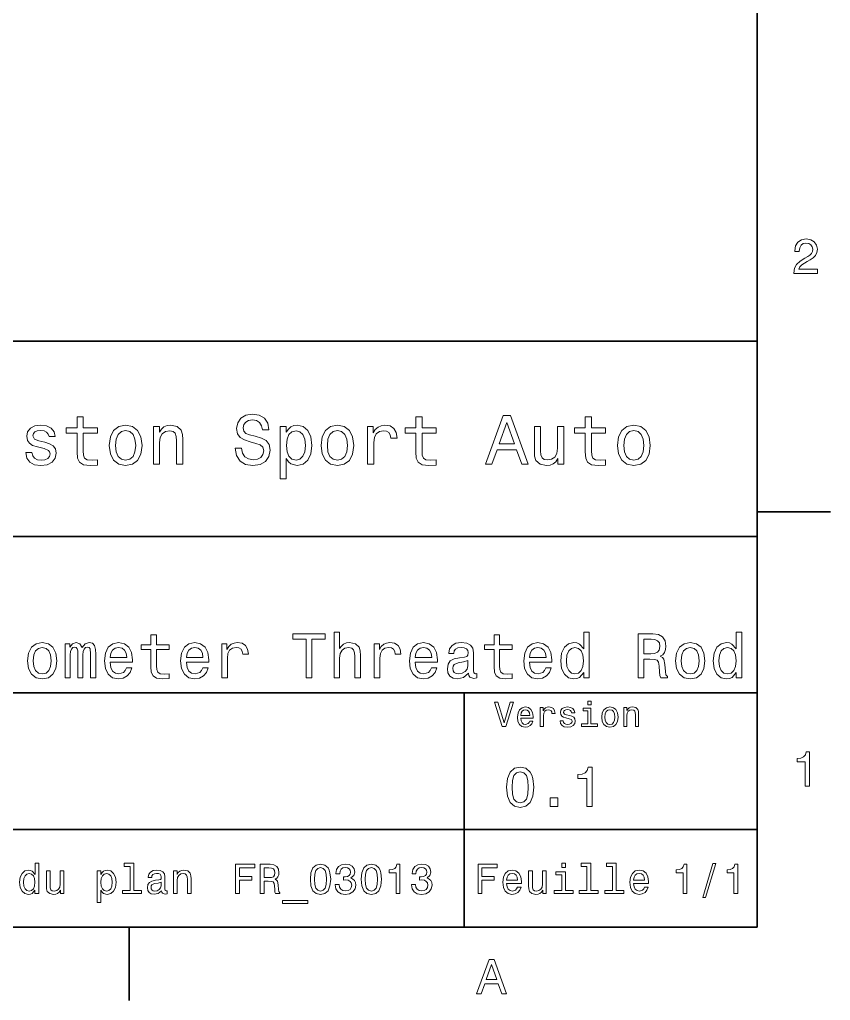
# Model space of a CAD drawing. Extents: x 0 to 297, y 0 to 210.
# Drawn here: x 211.5 to 294.5, y 2.5 to 102.9 of the extents above; entities that cross this region are included whole.
import ezdxf

# ---------------------------------------------------------------- set-up
doc = ezdxf.new("R2010")
doc.units = 0

msp = doc.modelspace()

# ---------------------------------------------------------------- linework, layer by layer
at = {"color": 7, "lineweight": 35}
for p, q in [((287, 10), (287, 200)), ((97, 70), (287, 70)), ((287, 70), (287, 10)), ((162, 50), (287, 50)), ((162, 34), (287, 34)), ((257, 10), (257, 34)), ((162, 20), (287, 20)), ((10, 10), (287, 10)), ((97, 10), (287, 10))]:
    msp.add_line(p, q, dxfattribs=at)
at = {"color": 7, "lineweight": 35, "ltscale": 0.1875}
for p, q in [((287, 52.5), (294.5, 52.5)), ((222.699997, 10), (222.699997, 2.5))]:
    msp.add_line(p, q, dxfattribs=at)
at = {"color": 7, "lineweight": 13}
for points in [[(290.76947, 76.916786), (293.175079, 76.916786), (293.175079, 77.350502), (291.273773, 77.350502), (291.3797, 77.587532), (291.561249, 77.784218), (292.121033, 78.142288), (292.418579, 78.293587), (292.751434, 78.510445), (292.988464, 78.762604), (293.124634, 79.060158), (293.175079, 79.398056), (293.089355, 79.821686), (292.852325, 80.154541), (292.489197, 80.366356), (292.020172, 80.442001), (291.536041, 80.35627), (291.167877, 80.119232), (290.930847, 79.740997), (290.850159, 79.241714), (290.850159, 79.171112), (291.309082, 79.171112), (291.309082, 79.211456), (291.354462, 79.554398), (291.490631, 79.806557), (291.707489, 79.967941), (291.994965, 80.023415), (292.287476, 79.972984), (292.504333, 79.846901), (292.645538, 79.650215), (292.695984, 79.403099), (292.660675, 79.171112), (292.56485, 78.974426), (292.403473, 78.802956), (292.181549, 78.651657), (291.884003, 78.490273), (291.389771, 78.177589), (291.041779, 77.844742), (290.835022, 77.441284), (290.76947, 76.931915)], [(217.353027, 60.579971), (217.353027, 58.64193), (217.396255, 58.015129), (217.597992, 57.582851), (218.001434, 57.330688), (218.685883, 57.244236), (219.43515, 57.280258), (219.43515, 57.827808), (218.887604, 57.78458), (218.390488, 57.842216), (218.123917, 58.022331), (218.008652, 58.324928), (217.98703, 58.75), (217.98703, 60.579971), (219.43515, 60.579971), (219.43515, 61.120316), (217.98703, 61.120316), (217.98703, 62.251438), (217.353027, 62.251438), (217.353027, 61.120316), (216.257935, 61.120316), (216.257935, 60.579971)], [(234.20462, 59.030979), (233.548996, 59.030979), (233.693085, 58.267288), (234.053314, 57.70533), (234.608078, 57.366714), (235.357361, 57.244236), (236.099426, 57.359509), (236.654175, 57.67651), (237.007202, 58.17363), (237.136902, 58.82925), (237.028824, 59.420029), (236.726227, 59.801872), (236.236313, 60.054031), (235.580704, 60.241352), (235.018738, 60.378242), (234.651306, 60.536743), (234.442368, 60.767288), (234.377533, 61.127522), (234.442368, 61.451729), (234.629684, 61.696686), (234.917877, 61.862389), (235.314133, 61.920029), (235.71759, 61.84798), (236.034592, 61.653458), (236.24353, 61.32925), (236.344391, 60.889767), (237, 60.889767), (237, 60.904179), (236.884735, 61.581409), (236.546112, 62.085732), (236.01297, 62.402737), (235.292511, 62.510807), (234.644104, 62.402737), (234.139771, 62.100143), (233.815567, 61.631844), (233.700287, 61.026657), (233.793961, 60.486309), (234.067734, 60.118874), (234.5, 59.873917), (235.09079, 59.6866), (235.674362, 59.520893), (236.113831, 59.362389), (236.380402, 59.131844), (236.47406, 58.757202), (236.387619, 58.375359), (236.164276, 58.087173), (235.825653, 57.907059), (235.386169, 57.849422), (234.896255, 57.928673), (234.521622, 58.159222), (234.283875, 58.533859)], [(252.05043, 60.579971), (252.05043, 58.64193), (252.093658, 58.015129), (252.29538, 57.582851), (252.698853, 57.330688), (253.383286, 57.244236), (254.132568, 57.280258), (254.132568, 57.827808), (253.585022, 57.78458), (253.087891, 57.842216), (252.82132, 58.022331), (252.706055, 58.324928), (252.684448, 58.75), (252.684448, 60.579971), (254.132568, 60.579971), (254.132568, 61.120316), (252.684448, 61.120316), (252.684448, 62.251438), (252.05043, 62.251438), (252.05043, 61.120316), (250.955322, 61.120316), (250.955322, 60.579971)], [(259.175781, 57.381123), (259.838623, 57.381123), (260.364563, 58.850864), (262.360229, 58.850864), (262.886169, 57.381123), (263.563416, 57.381123), (261.733429, 62.388329), (260.998566, 62.388329)], [(269.399109, 60.579971), (269.399109, 58.64193), (269.442352, 58.015129), (269.644073, 57.582851), (270.047546, 57.330688), (270.731995, 57.244236), (271.481262, 57.280258), (271.481262, 57.827808), (270.933716, 57.78458), (270.436584, 57.842216), (270.170013, 58.022331), (270.054749, 58.324928), (270.033142, 58.75), (270.033142, 60.579971), (271.481262, 60.579971), (271.481262, 61.120316), (270.033142, 61.120316), (270.033142, 62.251438), (269.399109, 62.251438), (269.399109, 61.120316), (268.304016, 61.120316), (268.304016, 60.579971)], [(214.060516, 59.636166), (213.44812, 59.780258), (212.994232, 59.945965), (212.842941, 60.28458), (212.886169, 60.522331), (213.03746, 60.695244), (213.282425, 60.803314), (213.635437, 60.846542), (213.97406, 60.803314), (214.240631, 60.67363), (214.413544, 60.479107), (214.485596, 60.219738), (215.105194, 60.219738), (215.105194, 60.23415), (214.997116, 60.70245), (214.701721, 61.069885), (214.240631, 61.30043), (213.635437, 61.386887), (213.023056, 61.30043), (212.57637, 61.062679), (212.29538, 60.709652), (212.208939, 60.262966), (212.273773, 59.830688), (212.475494, 59.528095), (212.806915, 59.311958), (213.289627, 59.16066), (213.995682, 58.987751), (214.427948, 58.807636), (214.543228, 58.663544), (214.586456, 58.447407), (214.521606, 58.180836), (214.348694, 57.979107), (214.067719, 57.849422), (213.693085, 57.806194), (213.296829, 57.849422), (213.008636, 58.000721), (212.814117, 58.245674), (212.734863, 58.584293), (212.122482, 58.584293), (212.223343, 58.007923), (212.518738, 57.590057), (212.98703, 57.337894), (213.635437, 57.244236), (214.312683, 57.337894), (214.809799, 57.590057), (215.112396, 57.993515), (215.220459, 58.519451), (215.141205, 58.973343), (214.917862, 59.283138), (214.55043, 59.484871)], [(220.65274, 59.311958), (220.768005, 58.432995), (221.099426, 57.78458), (221.625366, 57.381123), (222.331421, 57.244236), (223.030258, 57.381123), (223.556198, 57.777374), (223.887604, 58.425793), (224.010086, 59.311958), (223.887604, 60.190922), (223.556198, 60.846542), (223.030258, 61.242794), (222.331421, 61.386887), (221.625366, 61.242794), (221.099426, 60.839336), (220.768005, 60.190922)], [(225.177246, 57.381123), (225.811249, 57.381123), (225.811249, 59.614552), (225.876083, 60.12608), (226.085022, 60.500717), (226.409225, 60.731266), (226.841507, 60.817722), (227.187317, 60.745674), (227.403458, 60.551151), (227.511536, 60.226944), (227.547546, 59.794666), (227.547546, 57.381123), (228.181564, 57.381123), (228.181564, 59.924351), (228.15274, 60.435879), (228.023056, 60.86095), (227.597992, 61.25), (226.935165, 61.386887), (226.567719, 61.336452), (226.257935, 61.199566), (225.991364, 60.969017), (225.782425, 60.659222), (225.782425, 61.25), (225.177246, 61.25)], [(238.786743, 60.652016), (238.786743, 61.25), (238.15274, 61.25), (238.15274, 55.882565), (238.786743, 55.882565), (238.786743, 57.971901), (239.010101, 57.633286), (239.262253, 57.409943), (239.896271, 57.244236), (240.50145, 57.381123), (240.976959, 57.791786), (241.286743, 58.440201), (241.402023, 59.319164), (241.286743, 60.190922), (240.976959, 60.839336), (240.50145, 61.242794), (239.896271, 61.386887), (239.550446, 61.343658), (239.255051, 61.206772), (239.002899, 60.976223)], [(242.338623, 59.311958), (242.453888, 58.432995), (242.785309, 57.78458), (243.311249, 57.381123), (244.017303, 57.244236), (244.716141, 57.381123), (245.242081, 57.777374), (245.573486, 58.425793), (245.695969, 59.311958), (245.573486, 60.190922), (245.242081, 60.846542), (244.716141, 61.242794), (244.017303, 61.386887), (243.311249, 61.242794), (242.785309, 60.839336), (242.453888, 60.190922)], [(247.100861, 57.381123), (247.734863, 57.381123), (247.734863, 59.592937), (247.799713, 60.12608), (247.994232, 60.507923), (248.311249, 60.738472), (248.736313, 60.817722), (249.053314, 60.767288), (249.291077, 60.623199), (249.435165, 60.378242), (249.485596, 60.046829), (250.126801, 60.046829), (250.040344, 60.630402), (249.802597, 61.048271), (249.406342, 61.30043), (248.865997, 61.386887), (248.498566, 61.32925), (248.181549, 61.185158), (247.900574, 60.940201), (247.677246, 60.608788), (247.677246, 61.25), (247.100861, 61.25)], [(260.595093, 59.463257), (261.365997, 61.667866), (262.136902, 59.463257)], [(267.194519, 61.25), (266.560516, 61.25), (266.560516, 59.016571), (266.488464, 58.497837), (266.279541, 58.123196), (265.955322, 57.892651), (265.530243, 57.820602), (265.19165, 57.878242), (264.975494, 58.051151), (264.853027, 58.346542), (264.824219, 58.764408), (264.824219, 61.25), (264.190186, 61.25), (264.190186, 58.706772), (264.211792, 58.195244), (264.348694, 57.770172), (264.766571, 57.381123), (265.436584, 57.244236), (265.796814, 57.294666), (266.106628, 57.424351), (266.373199, 57.647694), (266.589325, 57.971901), (266.589325, 57.381123), (267.194519, 57.381123)], [(272.698853, 59.311958), (272.814117, 58.432995), (273.145508, 57.78458), (273.671448, 57.381123), (274.377502, 57.244236), (275.076355, 57.381123), (275.602295, 57.777374), (275.933716, 58.425793), (276.056183, 59.311958), (275.933716, 60.190922), (275.602295, 60.846542), (275.076355, 61.242794), (274.377502, 61.386887), (273.671448, 61.242794), (273.145508, 60.839336), (272.814117, 60.190922)], [(221.301147, 59.319164), (221.365997, 59.967579), (221.567719, 60.435879), (221.891937, 60.72406), (222.331421, 60.824928), (222.763687, 60.72406), (223.087891, 60.443081), (223.289627, 59.967579), (223.361679, 59.319164), (223.289627, 58.663544), (223.087891, 58.188038), (222.763687, 57.899853), (222.331421, 57.806194), (221.891937, 57.899853), (221.567719, 58.188038), (221.365997, 58.663544)], [(239.788193, 57.8134), (239.363129, 57.907059), (239.053314, 58.195244), (238.858795, 58.663544), (238.793945, 59.319164), (238.858795, 59.967579), (239.053314, 60.435879), (239.363129, 60.716858), (239.788193, 60.817722), (240.177246, 60.716858), (240.48703, 60.428673), (240.681564, 59.960373), (240.753601, 59.319164), (240.681564, 58.67075), (240.48703, 58.195244), (240.177246, 57.907059)], [(242.98703, 59.319164), (243.05188, 59.967579), (243.253601, 60.435879), (243.57782, 60.72406), (244.017303, 60.824928), (244.449585, 60.72406), (244.773773, 60.443081), (244.97551, 59.967579), (245.047546, 59.319164), (244.97551, 58.663544), (244.773773, 58.188038), (244.449585, 57.899853), (244.017303, 57.806194), (243.57782, 57.899853), (243.253601, 58.188038), (243.05188, 58.663544)], [(273.34726, 59.319164), (273.412109, 59.967579), (273.613831, 60.435879), (273.938019, 60.72406), (274.377502, 60.824928), (274.809784, 60.72406), (275.134003, 60.443081), (275.335724, 59.967579), (275.407776, 59.319164), (275.335724, 58.663544), (275.134003, 58.188038), (274.809784, 57.899853), (274.377502, 57.806194), (273.938019, 57.899853), (273.613831, 58.188038), (273.412109, 58.663544)], [(243.675079, 35.530258), (244.245667, 35.530258), (244.245667, 37.540344), (244.304031, 38.000721), (244.492065, 38.337894), (244.783859, 38.545387), (245.172913, 38.623199), (245.484146, 38.558357), (245.67868, 38.383286), (245.77594, 38.091499), (245.80835, 37.70245), (245.80835, 35.530258), (246.378967, 35.530258), (246.378967, 37.819164), (246.353027, 38.279537), (246.236298, 38.662102), (245.853745, 39.012245), (245.257202, 39.135445), (244.932983, 39.090057), (244.654175, 38.966858), (244.420746, 38.772331), (244.245667, 38.506485), (244.245667, 40.185879), (243.675079, 40.185879)], [(269.235596, 36.068443), (269.235596, 35.530258), (269.806183, 35.530258), (269.806183, 40.185879), (269.242065, 40.185879), (269.242065, 38.480545), (268.807617, 38.973343), (268.541779, 39.090057), (268.23703, 39.135445), (267.685883, 39.005764), (267.257935, 38.642651), (266.979095, 38.059078), (266.881836, 37.274494), (266.979095, 36.489914), (267.257935, 35.899857), (267.685883, 35.530258), (268.23703, 35.407059), (268.541779, 35.45245), (268.814117, 35.569164)], [(284.849426, 36.068443), (284.849426, 35.530258), (285.420013, 35.530258), (285.420013, 40.185879), (284.855896, 40.185879), (284.855896, 38.480545), (284.421448, 38.973343), (284.155609, 39.090057), (283.850861, 39.135445), (283.299713, 39.005764), (282.871765, 38.642651), (282.592926, 38.059078), (282.495667, 37.274494), (282.592926, 36.489914), (282.871765, 35.899857), (283.299713, 35.530258), (283.850861, 35.407059), (284.155609, 35.45245), (284.427948, 35.569164)], [(224.922913, 38.409222), (224.922913, 36.664986), (224.961807, 36.100864), (225.143372, 35.711815), (225.506485, 35.484871), (226.122467, 35.407059), (226.796829, 35.43948), (226.796829, 35.932274), (226.304031, 35.893372), (225.856628, 35.945244), (225.616714, 36.107349), (225.51297, 36.379681), (225.493515, 36.762245), (225.493515, 38.409222), (226.796829, 38.409222), (226.796829, 38.895531), (225.493515, 38.895531), (225.493515, 39.913544), (224.922913, 39.913544), (224.922913, 38.895531), (223.937317, 38.895531), (223.937317, 38.409222)], [(240.815552, 35.530258), (241.412109, 35.530258), (241.412109, 39.485588), (242.773773, 39.485588), (242.773773, 40.030258), (239.447403, 40.030258), (239.447403, 39.485588), (240.815552, 39.485588)], [(260.054016, 38.409222), (260.054016, 36.664986), (260.092926, 36.100864), (260.274475, 35.711815), (260.637604, 35.484871), (261.253601, 35.407059), (261.927948, 35.43948), (261.927948, 35.932274), (261.43515, 35.893372), (260.987732, 35.945244), (260.747833, 36.107349), (260.644104, 36.379681), (260.624634, 36.762245), (260.624634, 38.409222), (261.927948, 38.409222), (261.927948, 38.895531), (260.624634, 38.895531), (260.624634, 39.913544), (260.054016, 39.913544), (260.054016, 38.895531), (259.06842, 38.895531), (259.06842, 38.409222)], [(274.798981, 35.530258), (275.402008, 35.530258), (275.402008, 37.430115), (276.018005, 37.430115), (276.471893, 37.41066), (276.757202, 37.319885), (276.912811, 37.105907), (276.977661, 36.723343), (277.010071, 36.139767), (277.048981, 35.757202), (277.126801, 35.530258), (277.807617, 35.530258), (277.807617, 35.653458), (277.658508, 35.835014), (277.606628, 36.172188), (277.561218, 36.898415), (277.450989, 37.4366), (277.30188, 37.605186), (277.06842, 37.728386), (277.32782, 37.890488), (277.509369, 38.117435), (277.626068, 38.402737), (277.664978, 38.746395), (277.574219, 39.291065), (277.314819, 39.699566), (276.886871, 39.945965), (276.303314, 40.030258), (274.798981, 40.030258)], [(276.134705, 39.479107), (276.530243, 39.440201), (276.809082, 39.317001), (276.984131, 39.090057), (277.042511, 38.733429), (276.977661, 38.357346), (276.802582, 38.130402), (276.504333, 38.013687), (276.095825, 37.981266), (275.402008, 37.981266), (275.402008, 39.479107)], [(212.278809, 37.268009), (212.382568, 36.476944), (212.680832, 35.893372), (213.154175, 35.530258), (213.789627, 35.407059), (214.418579, 35.530258), (214.891937, 35.886887), (215.190201, 36.470459), (215.30043, 37.268009), (215.190201, 38.059078), (214.891937, 38.649136), (214.418579, 39.005764), (213.789627, 39.135445), (213.154175, 39.005764), (212.680832, 38.642651), (212.382568, 38.059078)], [(212.862396, 37.274494), (212.920746, 37.858067), (213.102295, 38.279537), (213.394089, 38.538902), (213.789627, 38.629681), (214.17868, 38.538902), (214.470459, 38.286022), (214.652008, 37.858067), (214.716858, 37.274494), (214.652008, 36.684437), (214.470459, 36.256481), (214.17868, 35.997116), (213.789627, 35.912823), (213.394089, 35.997116), (213.102295, 36.256481), (212.920746, 36.684437)], [(216.123917, 35.530258), (216.649139, 35.530258), (216.649139, 37.858067), (216.681549, 38.208214), (216.778809, 38.461094), (216.927948, 38.610229), (217.122467, 38.668587), (217.278091, 38.616714), (217.381836, 38.48703), (217.433716, 38.266571), (217.453171, 37.974781), (217.453171, 35.530258), (217.945969, 35.530258), (217.945969, 37.858067), (217.978378, 38.201729), (218.075653, 38.454609), (218.231262, 38.610229), (218.425781, 38.668587), (218.581406, 38.616714), (218.68515, 38.48703), (218.75, 37.974781), (218.75, 35.530258), (219.275208, 35.530258), (219.275208, 37.935879), (219.242798, 38.435158), (219.139038, 38.817722), (218.931549, 39.051151), (218.594376, 39.135445), (218.198853, 39.005764), (217.894089, 38.629681), (217.654175, 38.999279), (217.252167, 39.135445), (216.882568, 39.005764), (216.629684, 38.642651), (216.629684, 39.012245), (216.123917, 39.012245)], [(220.753601, 37.105907), (223.036011, 37.105907), (223.042511, 37.371758), (222.938751, 38.117435), (222.653458, 38.675072), (222.19957, 39.012245), (221.596542, 39.135445), (221.006485, 39.005764), (220.552582, 38.642651), (220.260803, 38.052593), (220.157059, 37.274494), (220.254318, 36.476944), (220.546112, 35.893372), (220.993515, 35.530258), (221.577087, 35.407059), (222.082855, 35.491352), (222.497833, 35.711815), (222.802582, 36.061958), (222.977661, 36.528816), (222.413544, 36.528816), (222.296829, 36.269451), (222.128235, 36.074928), (221.648407, 35.919308), (221.278809, 35.990631), (221, 36.217579), (220.818436, 36.587173), (220.753601, 37.086452)], [(220.753601, 37.585735), (220.824921, 38.033138), (221, 38.363831), (221.265839, 38.564842), (221.615997, 38.636166), (221.959656, 38.564842), (222.225494, 38.363831), (222.387604, 38.033138), (222.445953, 37.585735)], [(228.560516, 37.105907), (230.842926, 37.105907), (230.849426, 37.371758), (230.745667, 38.117435), (230.460373, 38.675072), (230.00647, 39.012245), (229.403458, 39.135445), (228.8134, 39.005764), (228.359497, 38.642651), (228.067719, 38.052593), (227.963974, 37.274494), (228.061234, 36.476944), (228.353027, 35.893372), (228.80043, 35.530258), (229.384003, 35.407059), (229.889771, 35.491352), (230.304749, 35.711815), (230.609497, 36.061958), (230.784576, 36.528816), (230.220459, 36.528816), (230.103745, 36.269451), (229.93515, 36.074928), (229.455322, 35.919308), (229.085724, 35.990631), (228.806915, 36.217579), (228.625351, 36.587173), (228.560516, 37.086452)], [(228.560516, 37.585735), (228.631836, 38.033138), (228.806915, 38.363831), (229.072754, 38.564842), (229.422913, 38.636166), (229.766571, 38.564842), (230.03241, 38.363831), (230.194519, 38.033138), (230.252869, 37.585735)], [(232.17868, 35.530258), (232.749268, 35.530258), (232.749268, 37.520893), (232.807632, 38.000721), (232.982712, 38.344379), (233.268005, 38.551872), (233.650574, 38.623199), (233.935883, 38.577808), (234.149857, 38.448124), (234.279541, 38.227665), (234.324921, 37.929394), (234.902008, 37.929394), (234.824203, 38.454609), (234.610229, 38.830692), (234.253601, 39.057636), (233.767288, 39.135445), (233.4366, 39.083572), (233.151306, 38.953888), (232.898407, 38.733429), (232.697403, 38.435158), (232.697403, 39.012245), (232.17868, 39.012245)], [(247.792511, 35.530258), (248.363098, 35.530258), (248.363098, 37.520893), (248.421463, 38.000721), (248.596542, 38.344379), (248.881836, 38.551872), (249.264404, 38.623199), (249.549713, 38.577808), (249.763687, 38.448124), (249.893372, 38.227665), (249.938751, 37.929394), (250.515839, 37.929394), (250.438034, 38.454609), (250.22406, 38.830692), (249.867432, 39.057636), (249.381119, 39.135445), (249.05043, 39.083572), (248.765137, 38.953888), (248.512238, 38.733429), (248.311234, 38.435158), (248.311234, 39.012245), (247.792511, 39.012245)], [(251.981262, 37.105907), (254.263687, 37.105907), (254.270172, 37.371758), (254.166412, 38.117435), (253.881119, 38.675072), (253.427231, 39.012245), (252.824203, 39.135445), (252.234146, 39.005764), (251.780258, 38.642651), (251.488464, 38.052593), (251.38472, 37.274494), (251.481995, 36.476944), (251.773773, 35.893372), (252.221176, 35.530258), (252.804749, 35.407059), (253.310516, 35.491352), (253.725494, 35.711815), (254.030258, 36.061958), (254.205322, 36.528816), (253.641205, 36.528816), (253.52449, 36.269451), (253.355896, 36.074928), (252.876068, 35.919308), (252.50647, 35.990631), (252.227661, 36.217579), (252.046112, 36.587173), (251.981262, 37.086452)], [(251.981262, 37.585735), (252.052582, 38.033138), (252.227661, 38.363831), (252.493515, 38.564842), (252.843658, 38.636166), (253.187317, 38.564842), (253.453156, 38.363831), (253.615265, 38.033138), (253.67363, 37.585735)], [(257.453888, 35.98415), (257.453888, 35.964695), (257.486298, 35.744236), (257.583557, 35.588615), (257.992065, 35.465416), (258.309784, 35.517288), (258.309784, 35.958214), (258.173645, 35.938759), (257.992065, 36.023052), (257.959656, 36.282421), (257.959656, 38.085014), (257.881836, 38.545387), (257.654907, 38.869595), (257.259369, 39.064121), (256.701721, 39.135445), (256.157043, 39.057636), (255.755035, 38.837173), (255.502167, 38.493515), (255.417862, 38.039623), (255.417862, 38.000721), (255.930115, 38.000721), (255.975494, 38.273052), (256.118164, 38.467579), (256.351563, 38.584293), (256.682281, 38.629681), (257, 38.59726), (257.226929, 38.5), (257.363098, 38.331409), (257.408508, 38.09798), (257.382568, 37.825645), (257.278809, 37.68948), (257.01944, 37.624638), (256.533142, 37.572765), (255.975494, 37.456051), (255.579956, 37.248558), (255.346527, 36.924351), (255.275208, 36.444523), (255.340057, 36.016571), (255.541061, 35.698845), (255.865265, 35.497837), (256.312683, 35.426514), (256.91571, 35.562679)], [(263.69165, 37.105907), (265.97406, 37.105907), (265.98053, 37.371758), (265.876801, 38.117435), (265.591492, 38.675072), (265.137604, 39.012245), (264.534576, 39.135445), (263.944519, 39.005764), (263.490631, 38.642651), (263.198853, 38.052593), (263.095093, 37.274494), (263.192352, 36.476944), (263.484131, 35.893372), (263.931549, 35.530258), (264.515137, 35.407059), (265.020874, 35.491352), (265.435883, 35.711815), (265.740631, 36.061958), (265.91571, 36.528816), (265.351563, 36.528816), (265.234863, 36.269451), (265.066284, 36.074928), (264.586456, 35.919308), (264.216858, 35.990631), (263.938049, 36.217579), (263.75647, 36.587173), (263.69165, 37.086452)], [(263.69165, 37.585735), (263.76297, 38.033138), (263.938049, 38.363831), (264.203888, 38.564842), (264.554016, 38.636166), (264.897705, 38.564842), (265.163544, 38.363831), (265.325653, 38.033138), (265.384003, 37.585735)], [(268.33429, 38.623199), (268.710358, 38.532421), (268.995667, 38.279537), (269.164246, 37.858067), (269.229095, 37.274494), (269.164246, 36.684437), (268.995667, 36.262966), (268.710358, 36.003601), (268.33429, 35.919308), (267.977661, 36.003601), (267.705322, 36.262966), (267.523773, 36.690922), (267.465393, 37.274494), (267.523773, 37.851585), (267.705322, 38.273052), (267.977661, 38.532421)], [(278.637604, 37.268009), (278.741333, 36.476944), (279.039612, 35.893372), (279.51297, 35.530258), (280.148407, 35.407059), (280.777374, 35.530258), (281.250702, 35.886887), (281.548981, 36.470459), (281.65921, 37.268009), (281.548981, 38.059078), (281.250702, 38.649136), (280.777374, 39.005764), (280.148407, 39.135445), (279.51297, 39.005764), (279.039612, 38.642651), (278.741333, 38.059078)], [(279.221191, 37.274494), (279.279541, 37.858067), (279.46109, 38.279537), (279.752869, 38.538902), (280.148407, 38.629681), (280.537445, 38.538902), (280.829254, 38.286022), (281.010803, 37.858067), (281.075623, 37.274494), (281.010803, 36.684437), (280.829254, 36.256481), (280.537445, 35.997116), (280.148407, 35.912823), (279.752869, 35.997116), (279.46109, 36.256481), (279.279541, 36.684437)], [(283.94812, 38.623199), (284.324188, 38.532421), (284.609497, 38.279537), (284.778076, 37.858067), (284.842926, 37.274494), (284.778076, 36.684437), (284.609497, 36.262966), (284.324188, 36.003601), (283.94812, 35.919308), (283.591492, 36.003601), (283.319153, 36.262966), (283.137604, 36.690922), (283.079224, 37.274494), (283.137604, 37.851585), (283.319153, 38.273052), (283.591492, 38.532421)], [(257.389038, 36.749279), (257.311218, 36.412102), (257.10376, 36.152737), (256.792511, 35.98415), (256.409943, 35.925793), (256.163544, 35.958214), (255.988464, 36.061958), (255.878235, 36.243515), (255.845825, 36.496395), (255.87175, 36.723343), (255.975494, 36.885445), (256.390503, 37.067001), (256.91571, 37.14481), (257.389038, 37.30043)], [(261.71109, 33.03458), (261.08429, 30.905619), (260.439484, 33.03458), (260.09726, 33.03458), (260.904175, 30.530979), (261.264404, 30.530979), (262.053314, 33.03458)], [(262.784576, 31.40634), (264.052582, 31.40634), (264.056183, 31.554033), (263.998566, 31.9683), (263.840057, 32.278099), (263.587891, 32.465416), (263.252869, 32.533859), (262.925079, 32.461815), (262.672913, 32.260086), (262.510803, 31.932276), (262.453156, 31.5), (262.507202, 31.056915), (262.669312, 30.732708), (262.917877, 30.530979), (263.242065, 30.462536), (263.523041, 30.509365), (263.753601, 30.631844), (263.922913, 30.826368), (264.020172, 31.085733), (263.706787, 31.085733), (263.641937, 30.941643), (263.548279, 30.833572), (263.281708, 30.747118), (263.076355, 30.786743), (262.921478, 30.912823), (262.820618, 31.118155), (262.784576, 31.395533)], [(262.784576, 31.672911), (262.824219, 31.921469), (262.921478, 32.105186), (263.069153, 32.216858), (263.263702, 32.256485), (263.45462, 32.216858), (263.602295, 32.105186), (263.692352, 31.921469), (263.724792, 31.672911)], [(264.794678, 30.530979), (265.111664, 30.530979), (265.111664, 31.636887), (265.144104, 31.903458), (265.241364, 32.094379), (265.399841, 32.209652), (265.612396, 32.249279), (265.770905, 32.224064), (265.889771, 32.152016), (265.961823, 32.029537), (265.98703, 31.863832), (266.307648, 31.863832), (266.264404, 32.155621), (266.145538, 32.364552), (265.947418, 32.490635), (265.677246, 32.533859), (265.49353, 32.505043), (265.335022, 32.432995), (265.194519, 32.310516), (265.082855, 32.144814), (265.082855, 32.465416), (264.794678, 32.465416)], [(267.791779, 31.658501), (267.485596, 31.730547), (267.258636, 31.8134), (267.182983, 31.982708), (267.20462, 32.101585), (267.280273, 32.188038), (267.40274, 32.242073), (267.579254, 32.263687), (267.748566, 32.242073), (267.881836, 32.177231), (267.968292, 32.079971), (268.004333, 31.950287), (268.314117, 31.950287), (268.314117, 31.957493), (268.260101, 32.191643), (268.112396, 32.375359), (267.881836, 32.490635), (267.579254, 32.533859), (267.273041, 32.490635), (267.049713, 32.371758), (266.90921, 32.195244), (266.865997, 31.971901), (266.898407, 31.755764), (266.999268, 31.604465), (267.164978, 31.496397), (267.406342, 31.420748), (267.759369, 31.334293), (267.975494, 31.244236), (268.033142, 31.17219), (268.054749, 31.064121), (268.022339, 30.930836), (267.935883, 30.829971), (267.79538, 30.765129), (267.608063, 30.743515), (267.409943, 30.765129), (267.265839, 30.840778), (267.168579, 30.963255), (267.128967, 31.132565), (266.822754, 31.132565), (266.873199, 30.844379), (267.020905, 30.635447), (267.255035, 30.509365), (267.579254, 30.462536), (267.917877, 30.509365), (268.166412, 30.635447), (268.317719, 30.837175), (268.371765, 31.100143), (268.332123, 31.327089), (268.220459, 31.481987), (268.036743, 31.582851)], [(269.981995, 30.79755), (269.981995, 32.400574), (269.167877, 32.400574), (269.167877, 32.130402), (269.664978, 32.130402), (269.664978, 30.79755), (269.016571, 30.79755), (269.016571, 30.530979), (270.637604, 30.530979), (270.637604, 30.79755)], [(269.992798, 33.117435), (269.657776, 33.117435), (269.657776, 32.757202), (269.992798, 32.757202)], [(271.087891, 31.496397), (271.145538, 31.056915), (271.311249, 30.732708), (271.574219, 30.530979), (271.927246, 30.462536), (272.276672, 30.530979), (272.539612, 30.729107), (272.705322, 31.053314), (272.766571, 31.496397), (272.705322, 31.935879), (272.539612, 32.263687), (272.276672, 32.461815), (271.927246, 32.533859), (271.574219, 32.461815), (271.311249, 32.260086), (271.145538, 31.935879)], [(271.412109, 31.5), (271.444519, 31.824207), (271.54538, 32.058357), (271.707489, 32.20245), (271.927246, 32.25288), (272.143372, 32.20245), (272.305481, 32.061958), (272.406342, 31.824207), (272.442352, 31.5), (272.406342, 31.17219), (272.305481, 30.934437), (272.143372, 30.790344), (271.927246, 30.743515), (271.707489, 30.790344), (271.54538, 30.934437), (271.444519, 31.17219)], [(273.350159, 30.530979), (273.667145, 30.530979), (273.667145, 31.647694), (273.699554, 31.903458), (273.804047, 32.090778), (273.966125, 32.206051), (274.182281, 32.249279), (274.355194, 32.213257), (274.463257, 32.115993), (274.517303, 31.95389), (274.535309, 31.737751), (274.535309, 30.530979), (274.852295, 30.530979), (274.852295, 31.802593), (274.837891, 32.058357), (274.773041, 32.270893), (274.560516, 32.465416), (274.229095, 32.533859), (274.04538, 32.508644), (273.890503, 32.440201), (273.757202, 32.324928), (273.65274, 32.170029), (273.65274, 32.465416), (273.350159, 32.465416)], [(291.909241, 24.416786), (292.368164, 24.416786), (292.368164, 27.942001), (292.025208, 27.942001), (291.934448, 27.634365), (291.752899, 27.427593), (291.475525, 27.306557), (291.092224, 27.266211), (291.092224, 26.90814), (291.909241, 26.90814)], [(261.345825, 24.314121), (261.432281, 23.409224), (261.703156, 22.763689), (262.135437, 22.371759), (262.734863, 22.244957), (263.328522, 22.371759), (263.760803, 22.763689), (264.02594, 23.409224), (264.118164, 24.314121), (264.02594, 25.213257), (263.916412, 25.570606), (263.760803, 25.864553), (263.328522, 26.256485), (262.734863, 26.38905), (262.135437, 26.256485), (261.703156, 25.858791), (261.432281, 25.213257)], [(269.570618, 22.360231), (270.095093, 22.360231), (270.095093, 26.38905), (269.703156, 26.38905), (269.599426, 26.037464), (269.391937, 25.801153), (269.074921, 25.662825), (268.636902, 25.616714), (268.636902, 25.207493), (269.570618, 25.207493)], [(261.899139, 24.314121), (261.945251, 25.011528), (262.089325, 25.51297), (262.348694, 25.806917), (262.734863, 25.910664), (263.115265, 25.806917), (263.374634, 25.51297), (263.518738, 25.011528), (263.56485, 24.314121), (263.518738, 23.610952), (263.374634, 23.10951), (263.115265, 22.815563), (262.734863, 22.717581), (262.348694, 22.815563), (262.089325, 23.10951), (261.945251, 23.610952)], [(265.806915, 22.360231), (266.602295, 22.360231), (266.602295, 23.219021), (265.806915, 23.219021)], [(213.048996, 13.787464), (213.048996, 13.428675), (213.429398, 13.428675), (213.429398, 16.532421), (213.053314, 16.532421), (213.053314, 15.395534), (212.763687, 15.724064), (212.586456, 15.801874), (212.383286, 15.832133), (212.015854, 15.745678), (211.730545, 15.503603), (211.544662, 15.114553), (211.479828, 14.591499), (211.544662, 14.068444), (211.730545, 13.675073), (212.015854, 13.428675), (212.383286, 13.346542), (212.586456, 13.376801), (212.768005, 13.454611)], [(222.788193, 16.212536), (222.788193, 13.748559), (222.005768, 13.748559), (222.005768, 13.428675), (223.946686, 13.428675), (223.946686, 13.748559), (223.168594, 13.748559), (223.168594, 16.532421), (222.19165, 16.532421), (222.19165, 16.212536)], [(233.596527, 13.428675), (233.99855, 13.428675), (233.99855, 14.807637), (235.260803, 14.807637), (235.260803, 15.166427), (233.99855, 15.166427), (233.99855, 16.065563), (235.55043, 16.065563), (235.55043, 16.428675), (233.596527, 16.428675)], [(236.121033, 13.428675), (236.523041, 13.428675), (236.523041, 14.695246), (236.933716, 14.695246), (237.236298, 14.682277), (237.426514, 14.621758), (237.530258, 14.479107), (237.573486, 14.224064), (237.595093, 13.835014), (237.621033, 13.579971), (237.672897, 13.428675), (238.126801, 13.428675), (238.126801, 13.510807), (238.027374, 13.631845), (237.992783, 13.856628), (237.962524, 14.340778), (237.889038, 14.699568), (237.789612, 14.81196), (237.634003, 14.894093), (237.806915, 15.002162), (237.927948, 15.153459), (238.005753, 15.34366), (238.031693, 15.572767), (237.971176, 15.93588), (237.798264, 16.208214), (237.512955, 16.372478), (237.123917, 16.428675), (236.121033, 16.428675)], [(241.247833, 14.894093), (241.312668, 14.215418), (241.515839, 13.731268), (241.840057, 13.43732), (242.289612, 13.342219), (242.734863, 13.43732), (243.059067, 13.731268), (243.257919, 14.215418), (243.327087, 14.894093), (243.257919, 15.568444), (243.175781, 15.836456), (243.059067, 16.056917), (242.734863, 16.350864), (242.289612, 16.450289), (241.840057, 16.350864), (241.515839, 16.052593), (241.312668, 15.568444)], [(241.662811, 14.894093), (241.697403, 15.417148), (241.805466, 15.793228), (242, 16.013689), (242.289612, 16.091499), (242.574921, 16.013689), (242.76944, 15.793228), (242.877518, 15.417148), (242.912094, 14.894093), (242.877518, 14.366715), (242.76944, 13.990634), (242.574921, 13.770173), (242.289612, 13.696686), (242, 13.770173), (241.805466, 13.990634), (241.697403, 14.366715)], [(243.802582, 14.371037), (243.802582, 14.340778), (243.87175, 13.925793), (244.074921, 13.614553), (244.394806, 13.415707), (244.818436, 13.342219), (245.268005, 13.415707), (245.605179, 13.605908), (245.82132, 13.908502), (245.899124, 14.297551), (245.864548, 14.552594), (245.76944, 14.760087), (245.613831, 14.92003), (245.406342, 15.036744), (245.687317, 15.270173), (245.786743, 15.641932), (245.721893, 15.979107), (245.536011, 16.23415), (245.233429, 16.394093), (244.818436, 16.450289), (244.429382, 16.381124), (244.131119, 16.190922), (243.9366, 15.888329), (243.87175, 15.486312), (243.87175, 15.456053), (244.25647, 15.456053), (244.291061, 15.73271), (244.403458, 15.931557), (244.585007, 16.052593), (244.840057, 16.095821), (245.064835, 16.061239), (245.229095, 15.970462), (245.328522, 15.823487), (245.367432, 15.62464), (245.328522, 15.412825), (245.224777, 15.270173), (245.043228, 15.183718), (244.796829, 15.157782), (244.628235, 15.162104), (244.628235, 14.820605), (244.840057, 14.829251), (245.112381, 14.790346), (245.315552, 14.6866), (245.4366, 14.518012), (245.479828, 14.297551), (245.432266, 14.04683), (245.306915, 13.860951), (245.108063, 13.744237), (244.844376, 13.705332), (244.572037, 13.748559), (244.373199, 13.878242), (244.247833, 14.085735), (244.200287, 14.371037)], [(246.452438, 14.894093), (246.517288, 14.215418), (246.720459, 13.731268), (247.044662, 13.43732), (247.494232, 13.342219), (247.939468, 13.43732), (248.263687, 13.731268), (248.462524, 14.215418), (248.531693, 14.894093), (248.462524, 15.568444), (248.380402, 15.836456), (248.263687, 16.056917), (247.939468, 16.350864), (247.494232, 16.450289), (247.044662, 16.350864), (246.720459, 16.052593), (246.517288, 15.568444)], [(246.867432, 14.894093), (246.902008, 15.417148), (247.010086, 15.793228), (247.204605, 16.013689), (247.494232, 16.091499), (247.779526, 16.013689), (247.97406, 15.793228), (248.082123, 15.417148), (248.116714, 14.894093), (248.082123, 14.366715), (247.97406, 13.990634), (247.779526, 13.770173), (247.494232, 13.696686), (247.204605, 13.770173), (247.010086, 13.990634), (246.902008, 14.366715)], [(250.018723, 13.428675), (250.412094, 13.428675), (250.412094, 16.450289), (250.118149, 16.450289), (250.040344, 16.1866), (249.88472, 16.009367), (249.646973, 15.905621), (249.318436, 15.871038), (249.318436, 15.564121), (250.018723, 15.564121)], [(251.609497, 14.371037), (251.609497, 14.340778), (251.678665, 13.925793), (251.881836, 13.614553), (252.201721, 13.415707), (252.625351, 13.342219), (253.074921, 13.415707), (253.412094, 13.605908), (253.628235, 13.908502), (253.706039, 14.297551), (253.671463, 14.552594), (253.576355, 14.760087), (253.420746, 14.92003), (253.213257, 15.036744), (253.494232, 15.270173), (253.593658, 15.641932), (253.528809, 15.979107), (253.342926, 16.23415), (253.040344, 16.394093), (252.625351, 16.450289), (252.236298, 16.381124), (251.938034, 16.190922), (251.743515, 15.888329), (251.678665, 15.486312), (251.678665, 15.456053), (252.0634, 15.456053), (252.097977, 15.73271), (252.210373, 15.931557), (252.391922, 16.052593), (252.646973, 16.095821), (252.87175, 16.061239), (253.036011, 15.970462), (253.135437, 15.823487), (253.174347, 15.62464), (253.135437, 15.412825), (253.031693, 15.270173), (252.850143, 15.183718), (252.603745, 15.157782), (252.43515, 15.162104), (252.43515, 14.820605), (252.646973, 14.829251), (252.919296, 14.790346), (253.122467, 14.6866), (253.243515, 14.518012), (253.286743, 14.297551), (253.239182, 14.04683), (253.113831, 13.860951), (252.914978, 13.744237), (252.651291, 13.705332), (252.378952, 13.748559), (252.180115, 13.878242), (252.054749, 14.085735), (252.007202, 14.371037)], [(258.414978, 13.428675), (258.817017, 13.428675), (258.817017, 14.807637), (260.079254, 14.807637), (260.079254, 15.166427), (258.817017, 15.166427), (258.817017, 16.065563), (260.368866, 16.065563), (260.368866, 16.428675), (258.414978, 16.428675)], [(267.389038, 16.532421), (266.98703, 16.532421), (266.98703, 16.100145), (267.389038, 16.100145)], [(269.572052, 16.212536), (269.572052, 13.748559), (268.789612, 13.748559), (268.789612, 13.428675), (270.73056, 13.428675), (270.73056, 13.748559), (269.952454, 13.748559), (269.952454, 16.532421), (268.975494, 16.532421), (268.975494, 16.212536)], [(272.174347, 16.212536), (272.174347, 13.748559), (271.391937, 13.748559), (271.391937, 13.428675), (273.332855, 13.428675), (273.332855, 13.748559), (272.554749, 13.748559), (272.554749, 16.532421), (271.57782, 16.532421), (271.57782, 16.212536)], [(279.416443, 13.428675), (279.809814, 13.428675), (279.809814, 16.450289), (279.515839, 16.450289), (279.438049, 16.1866), (279.28241, 16.009367), (279.044678, 15.905621), (278.716125, 15.871038), (278.716125, 15.564121), (279.416443, 15.564121)], [(281.42218, 13.026657), (281.720459, 13.026657), (282.766571, 16.510807), (282.463989, 16.510807)], [(284.621033, 13.428675), (285.014404, 13.428675), (285.014404, 16.450289), (284.720459, 16.450289), (284.642639, 16.1866), (284.48703, 16.009367), (284.249268, 15.905621), (283.920746, 15.871038), (283.920746, 15.564121), (284.621033, 15.564121)], [(212.44812, 15.490635), (212.698853, 15.430116), (212.889053, 15.261528), (213.001434, 14.980548), (213.044678, 14.591499), (213.001434, 14.198127), (212.889053, 13.917148), (212.698853, 13.744237), (212.44812, 13.688041), (212.210373, 13.744237), (212.028824, 13.917148), (211.907776, 14.20245), (211.868881, 14.591499), (211.907776, 14.976225), (212.028824, 15.257205), (212.210373, 15.430116)], [(216.014404, 15.75), (215.634003, 15.75), (215.634003, 14.409943), (215.590775, 14.098703), (215.465424, 13.873919), (215.270889, 13.735591), (215.015854, 13.692364), (214.812683, 13.726946), (214.682999, 13.830692), (214.609512, 14.007925), (214.592224, 14.258646), (214.592224, 15.75), (214.211823, 15.75), (214.211823, 14.224064), (214.224792, 13.917148), (214.306915, 13.662104), (214.557632, 13.428675), (214.959656, 13.346542), (215.175797, 13.376801), (215.361679, 13.454611), (215.521622, 13.588617), (215.651306, 13.783141), (215.651306, 13.428675), (216.014404, 13.428675)], [(219.788193, 15.391211), (219.788193, 15.75), (219.407776, 15.75), (219.407776, 12.529539), (219.788193, 12.529539), (219.788193, 13.783141), (219.922195, 13.579971), (220.073486, 13.445966), (220.453888, 13.346542), (220.817001, 13.428675), (221.10231, 13.675073), (221.288193, 14.064121), (221.357346, 14.591499), (221.288193, 15.114553), (221.10231, 15.503603), (220.817001, 15.745678), (220.453888, 15.832133), (220.246399, 15.806196), (220.069168, 15.724064), (219.917877, 15.585735)], [(220.389053, 13.688041), (220.134003, 13.744237), (219.948135, 13.917148), (219.831421, 14.198127), (219.792511, 14.591499), (219.831421, 14.980548), (219.948135, 15.261528), (220.134003, 15.430116), (220.389053, 15.490635), (220.622482, 15.430116), (220.808365, 15.257205), (220.925079, 14.976225), (220.968307, 14.591499), (220.925079, 14.20245), (220.808365, 13.917148), (220.622482, 13.744237)], [(226.01297, 13.731268), (226.01297, 13.7183), (226.034592, 13.571326), (226.099426, 13.46758), (226.371765, 13.385448), (226.583588, 13.42003), (226.583588, 13.713977), (226.492798, 13.701009), (226.371765, 13.757205), (226.350159, 13.930116), (226.350159, 15.131845), (226.298279, 15.438761), (226.146973, 15.6549), (225.883286, 15.784582), (225.511536, 15.832133), (225.148422, 15.78026), (224.880402, 15.633286), (224.711823, 15.404179), (224.655624, 15.101585), (224.655624, 15.075649), (224.997131, 15.075649), (225.027374, 15.257205), (225.122482, 15.386889), (225.278107, 15.464698), (225.498566, 15.494957), (225.710388, 15.473343), (225.861679, 15.408502), (225.952454, 15.29611), (225.982712, 15.140491), (225.965424, 14.958934), (225.896255, 14.868156), (225.723343, 14.824928), (225.399139, 14.790346), (225.027374, 14.712537), (224.763687, 14.574208), (224.608078, 14.358069), (224.560516, 14.038185), (224.60376, 13.752882), (224.737762, 13.541066), (224.953888, 13.407061), (225.252167, 13.35951), (225.654175, 13.450289)], [(227.236313, 13.428675), (227.616714, 13.428675), (227.616714, 14.768732), (227.655624, 15.075649), (227.780975, 15.300432), (227.97551, 15.438761), (228.234879, 15.490635), (228.442368, 15.447407), (228.572052, 15.330692), (228.636887, 15.136168), (228.658508, 14.876801), (228.658508, 13.428675), (229.03891, 13.428675), (229.03891, 14.954612), (229.021622, 15.261528), (228.943817, 15.516571), (228.688766, 15.75), (228.291077, 15.832133), (228.070618, 15.801874), (227.884735, 15.719741), (227.724792, 15.581412), (227.599426, 15.395534), (227.599426, 15.75), (227.236313, 15.75)], [(237.01152, 16.061239), (237.275208, 16.035303), (237.46109, 15.953171), (237.577805, 15.801874), (237.616714, 15.564121), (237.573486, 15.313401), (237.456772, 15.162104), (237.257919, 15.084294), (236.98558, 15.06268), (236.523041, 15.06268), (236.523041, 16.061239)], [(261.341492, 14.479107), (262.863098, 14.479107), (262.867432, 14.656341), (262.798279, 15.153459), (262.608063, 15.525217), (262.305481, 15.75), (261.903473, 15.832133), (261.510101, 15.745678), (261.207489, 15.503603), (261.01297, 15.110231), (260.943817, 14.591499), (261.008636, 14.059798), (261.203156, 13.67075), (261.501434, 13.428675), (261.890503, 13.346542), (262.227661, 13.402739), (262.504333, 13.549712), (262.707489, 13.783141), (262.824219, 14.09438), (262.44812, 14.09438), (262.370331, 13.92147), (262.257935, 13.791787), (261.938049, 13.688041), (261.69165, 13.735591), (261.505768, 13.886888), (261.384735, 14.133286), (261.341492, 14.466139)], [(261.341492, 14.798992), (261.389038, 15.097262), (261.505768, 15.317724), (261.682983, 15.45173), (261.916412, 15.49928), (262.145538, 15.45173), (262.322754, 15.317724), (262.430847, 15.097262), (262.469727, 14.798992)], [(265.400574, 15.75), (265.020172, 15.75), (265.020172, 14.409943), (264.976959, 14.098703), (264.851593, 13.873919), (264.657074, 13.735591), (264.402008, 13.692364), (264.198853, 13.726946), (264.069153, 13.830692), (263.995667, 14.007925), (263.978394, 14.258646), (263.978394, 15.75), (263.597992, 15.75), (263.597992, 14.224064), (263.610962, 13.917148), (263.693085, 13.662104), (263.943817, 13.428675), (264.345825, 13.346542), (264.561951, 13.376801), (264.747833, 13.454611), (264.907776, 13.588617), (265.037476, 13.783141), (265.037476, 13.428675), (265.400574, 13.428675)], [(267.376068, 13.748559), (267.376068, 15.672191), (266.399139, 15.672191), (266.399139, 15.347983), (266.995667, 15.347983), (266.995667, 13.748559), (266.21759, 13.748559), (266.21759, 13.428675), (268.162811, 13.428675), (268.162811, 13.748559)], [(274.353027, 14.479107), (275.874634, 14.479107), (275.878967, 14.656341), (275.809814, 15.153459), (275.619598, 15.525217), (275.317017, 15.75), (274.914978, 15.832133), (274.521606, 15.745678), (274.219025, 15.503603), (274.024506, 15.110231), (273.955322, 14.591499), (274.020172, 14.059798), (274.214691, 13.67075), (274.51297, 13.428675), (274.902008, 13.346542), (275.239197, 13.402739), (275.515839, 13.549712), (275.719025, 13.783141), (275.835724, 14.09438), (275.459656, 14.09438), (275.381836, 13.92147), (275.26944, 13.791787), (274.949554, 13.688041), (274.703186, 13.735591), (274.517303, 13.886888), (274.39624, 14.133286), (274.353027, 14.466139)], [(274.353027, 14.798992), (274.400574, 15.097262), (274.517303, 15.317724), (274.694519, 15.45173), (274.927948, 15.49928), (275.157074, 15.45173), (275.33429, 15.317724), (275.442352, 15.097262), (275.481262, 14.798992)], [(225.969742, 14.241355), (225.917877, 14.016571), (225.779541, 13.84366), (225.572052, 13.731268), (225.317017, 13.692364), (225.15274, 13.713977), (225.036026, 13.783141), (224.96254, 13.904179), (224.940933, 14.072767), (224.958221, 14.224064), (225.027374, 14.332133), (225.304047, 14.453171), (225.654175, 14.505044), (225.969742, 14.60879)], [(238.386154, 12.711096), (238.386154, 12.408502), (240.988464, 12.408502), (240.988464, 12.711096)], [(258.266846, 3.166787), (258.730835, 3.166787), (259.098999, 4.195605), (260.495972, 4.195605), (260.864105, 3.166787), (261.338165, 3.166787), (260.05719, 6.67183), (259.542786, 6.67183)], [(259.260376, 4.624279), (259.799988, 6.167507), (260.33963, 4.624279)]]:
    msp.add_lwpolyline(points, close=True, dxfattribs=at)

doc.saveas('drawing.dxf')
